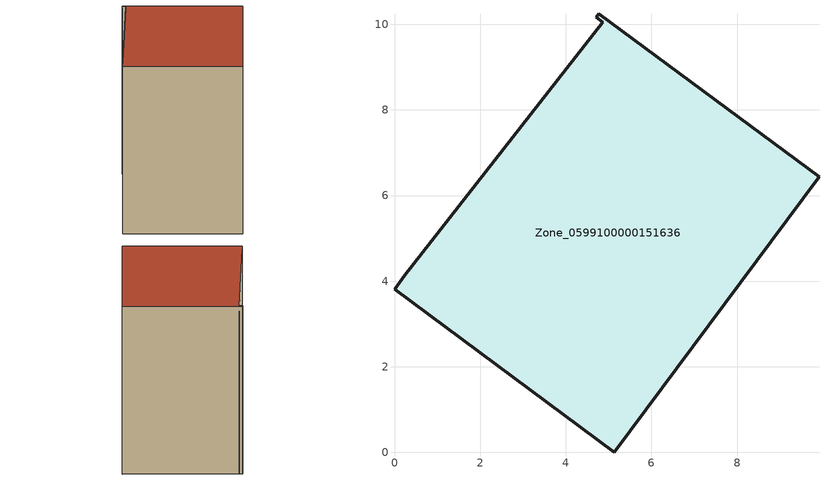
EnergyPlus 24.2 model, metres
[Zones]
Zone_0599100000151636
 floor ground (C_G): 0.24,4.13 4.86,10.05 4.71,10.17 4.77,10.25 9.91,6.43 5.13,0 0,3.81 z1.26
 wall outside (C_F): 9.91,6.43 4.77,10.25 4.71,10.17 4.86,10.05 0.24,4.13 0,3.81 5.13,0 9.91,6.43 z1.26:10.97
 roof outside (C_R): 4.86,10.05 0.24,4.13 0,3.81 5.13,0 9.91,6.43 4.77,10.25 4.71,10.17 z10.97
[BUILDING]
Pand.0599100000151636: North Axis=0; Terrain=City; Loads Convergence Tolerance Value=0.04; Temperature Convergence Tolerance Value=0.4; Solar Distribution=FullExterior; Maximum Number of Warmup Days=25; Minimum Number of Warmup Days=1
[Site:Location]
Rotterdam.The.Hague.AP_ZH_NLD Design_Conditions: Latitude=51.96; Longitude=4.45; Time Zone=1; Elevation=-4.5
[SITE:GROUNDTEMPERATURE:BUILDINGSURFACE]
18, 18, 18, 18, 18, 18, 18, 18, 18, 18, 18, 18
[MATERIAL] Thermal Absorptance=0.9; Solar Absorptance=0.7; Visible Absorptance=0.7
Name | Roughness | Thickness | Conductivity | Density | Specific Heat
G.TC.1946-1964 | MediumSmooth | 0.15 | 1 | 540 | 1210
F.TC.1946-1964 | Rough | 0.3 | 0.857143 | 1920 | 840
R.TC.1946-1964 | MediumRough | 0.2 | 0.235294 | 1500 | 1000
[CONSTRUCTION]
C_G: G.TC.1946-1964
C_F: F.TC.1946-1964
C_R: R.TC.1946-1964
[ZONE]
Zone_0599100000151636: Type=1; Multiplier=1; Ceiling Height=Autocalculate; Volume=Autocalculate; Floor Area=autocalculate; Part of Total Floor Area=Yes
[ZONEINFILTRATION:DESIGNFLOWRATE]
Infil_Zone_0599100000151636: Zone or ZoneList or Space or SpaceList=Zone_0599100000151636; Schedule=AlwaysOn; Design Flow Rate Calculation Method=Flow/Area; Flow Rate per Floor Area=0.003; Constant Term Coefficient=1; Temperature Term Coefficient=0; Velocity Term Coefficient=0; Velocity Squared Term Coefficient=0
[HVACTEMPLATE:ZONE:IDEALLOADSAIRSYSTEM]
Zone_0599100000151636: Maximum Heating Supply Air Temperature=50; Minimum Cooling Supply Air Temperature=13; Maximum Heating Supply Air Humidity Ratio=0.0156; Minimum Cooling Supply Air Humidity Ratio=0.0077; Heating Limit=NoLimit; Cooling Limit=NoLimit; Dehumidification Control Type=ConstantSensibleHeatRatio; Cooling Sensible Heat Ratio=0.7; Dehumidification Setpoint=60; Humidification Control Type=None; Humidification Setpoint=30; Outdoor Air Method=None; Outdoor Air Flow Rate per Person=0.00944; Outdoor Air Flow Rate per Zone Floor Area=0; Outdoor Air Flow Rate per Zone=0; Demand Controlled Ventilation Type=None; Outdoor Air Economizer Type=NoEconomizer; Heat Recovery Type=None; Sensible Heat Recovery Effectiveness=0.7; Latent Heat Recovery Effectiveness=0.65
[ZONECONTROL:THERMOSTAT]
ThermostatControl_Zone_0599100000151636: Zone or ZoneList=Zone_0599100000151636; Control Type Schedule=DualSetpointControlType; Control 1=Thermostat_Zone_0599100000151636; Temperature Difference Between Cutout And Setpoint=0
[THERMOSTATSETPOINT:DUALSETPOINT]
Thermostat_Zone_0599100000151636: Heating Setpoint Temperature Schedule=HeatingSetpoint_Zone_0599100000151636; Cooling Setpoint Temperature Schedule=CoolingSetpoint_Zone_0599100000151636
[SCHEDULE:COMPACT]
HeatingSetpoint_Zone_0599100000151636: Through: 12/31, For: AllDays, Until: 24:00, 21
CoolingSetpoint_Zone_0599100000151636: Through: 12/31, For: AllDays, Until: 24:00, 24
DualSetpointControlType: Through: 12/31, For: AllDays, Until: 24:00, 4
AlwaysOn: Through: 12/31, For: AllDays, Until: 24:00, 1
